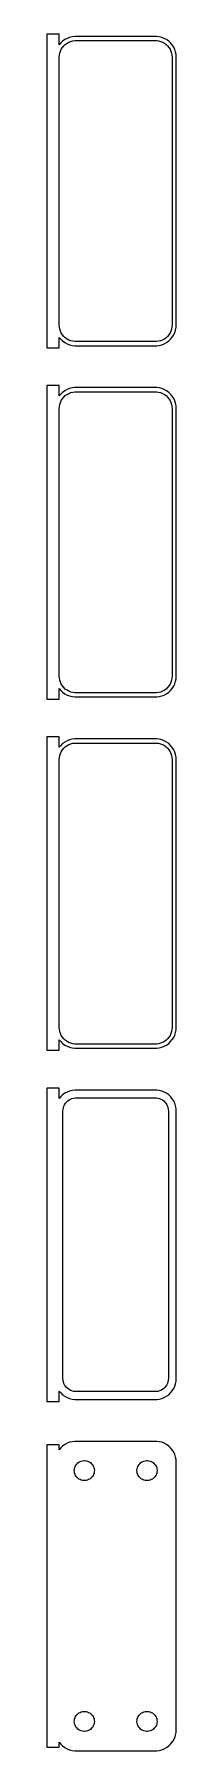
# Model space of a CAD drawing. Header units: metres. Extents: x -16 to 14, y 383 to 793.
import ezdxf

# ---------------------------------------------------------------- set-up
doc = ezdxf.new("R2010")
doc.units = ezdxf.units.M

msp = doc.modelspace()

# ---------------------------------------------------------------- linework, layer by layer
for p, q in [((-13.5, 793.49), (-16.5, 793.49)), ((-16.5, 793.49), (-16.5, 718.51)), ((-13.5, 790.993), (-13.5, 793.49)), ((-11.6289, 792.524), (-12.1791, 792.222)), ((-11.0451, 792.755), (-11.6289, 792.524)), ((-10.4369, 792.911), (-11.0451, 792.755)), ((-9.81395, 792.99), (-10.4369, 792.911)), ((9.81395, 792.99), (-9.81395, 792.99)), ((10.4369, 792.911), (9.81395, 792.99)), ((11.0451, 792.755), (10.4369, 792.911)), ((11.6289, 792.524), (11.0451, 792.755)), ((12.1791, 792.222), (11.6289, 792.524)), ((-13.1448, 791.423), (-13.5, 790.993)), ((-13.5, 788), (-13.4684, 788.501)), ((-13.4684, 788.501), (-13.3743, 788.995)), ((-13.3743, 788.995), (-13.2191, 789.472)), ((-13.2191, 789.472), (-13.0052, 789.927)), ((-12.6871, 791.853), (-13.1448, 791.423)), ((-13.0052, 789.927), (-12.7361, 790.351)), ((-12.7361, 790.351), (-12.4159, 790.738)), ((-12.1791, 792.222), (-12.6871, 791.853)), ((-12.4159, 790.738), (-12.0497, 791.082)), ((-12.0497, 791.082), (-11.6433, 791.377)), ((-11.6433, 791.377), (-11.2031, 791.619)), ((-11.2031, 791.619), (-10.7361, 791.804)), ((-10.7361, 791.804), (-10.2495, 791.929)), ((-10.2495, 791.929), (-9.75116, 791.992)), ((-9.75116, 791.992), (9.75116, 791.992)), ((9.75116, 791.992), (10.2495, 791.929)), ((10.2495, 791.929), (10.7361, 791.804)), ((10.7361, 791.804), (11.2031, 791.619)), ((11.2031, 791.619), (11.6433, 791.377)), ((11.6433, 791.377), (12.0497, 791.082)), ((12.0497, 791.082), (12.4159, 790.738)), ((12.6871, 791.853), (12.1791, 792.222)), ((12.4159, 790.738), (12.7361, 790.351)), ((13.1448, 791.423), (12.6871, 791.853)), ((12.7361, 790.351), (13.0052, 789.927)), ((13.0052, 789.927), (13.2191, 789.472)), ((13.5451, 790.939), (13.1448, 791.423)), ((13.2191, 789.472), (13.3743, 788.995)), ((13.3743, 788.995), (13.4684, 788.501)), ((13.4684, 788.501), (13.5, 788)), ((13.8815, 790.409), (13.5451, 790.939)), ((14.1489, 789.841), (13.8815, 790.409)), ((14.3429, 789.243), (14.1489, 789.841)), ((14.4606, 788.627), (14.3429, 789.243)), ((14.5, 788), (14.4606, 788.627)), ((-13.5, 724), (-13.5, 788)), ((13.5, 788), (13.5, 724)), ((14.5, 724), (14.5, 788)), ((-13.4684, 723.499), (-13.5, 724)), ((-13.3743, 723.005), (-13.4684, 723.499)), ((-13.2191, 722.528), (-13.3743, 723.005)), ((-13.0052, 722.073), (-13.2191, 722.528)), ((13.2191, 722.528), (13.0052, 722.073)), ((13.3743, 723.005), (13.2191, 722.528)), ((13.4684, 723.499), (13.3743, 723.005)), ((13.5, 724), (13.4684, 723.499)), ((14.1489, 722.159), (14.3429, 722.757)), ((14.3429, 722.757), (14.4606, 723.373)), ((14.4606, 723.373), (14.5, 724)), ((-16.5, 718.51), (-13.5, 718.51)), ((-13.5, 721.007), (-13.1448, 720.577)), ((-13.5, 718.51), (-13.5, 721.007)), ((-13.1448, 720.577), (-12.6871, 720.147)), ((-12.7361, 721.649), (-13.0052, 722.073)), ((-12.4159, 721.262), (-12.7361, 721.649)), ((-12.6871, 720.147), (-12.1791, 719.778)), ((-12.0497, 720.918), (-12.4159, 721.262)), ((-12.1791, 719.778), (-11.6289, 719.476)), ((-11.6433, 720.623), (-12.0497, 720.918)), ((-11.2031, 720.381), (-11.6433, 720.623)), ((-11.6289, 719.476), (-11.0451, 719.245)), ((-10.7361, 720.196), (-11.2031, 720.381)), ((-11.0451, 719.245), (-10.4369, 719.089)), ((-10.2495, 720.071), (-10.7361, 720.196)), ((-10.4369, 719.089), (-9.81395, 719.01)), ((-9.75116, 720.008), (-10.2495, 720.071)), ((-9.81395, 719.01), (9.81395, 719.01)), ((9.75116, 720.008), (-9.75116, 720.008)), ((10.2495, 720.071), (9.75116, 720.008)), ((9.81395, 719.01), (10.4369, 719.089)), ((10.7361, 720.196), (10.2495, 720.071)), ((10.4369, 719.089), (11.0451, 719.245)), ((11.2031, 720.381), (10.7361, 720.196)), ((11.0451, 719.245), (11.6289, 719.476)), ((11.6433, 720.623), (11.2031, 720.381)), ((11.6289, 719.476), (12.1791, 719.778)), ((12.0497, 720.918), (11.6433, 720.623)), ((12.4159, 721.262), (12.0497, 720.918)), ((12.1791, 719.778), (12.6871, 720.147)), ((12.7361, 721.649), (12.4159, 721.262)), ((12.6871, 720.147), (13.1448, 720.577)), ((13.0052, 722.073), (12.7361, 721.649)), ((13.1448, 720.577), (13.5451, 721.061)), ((13.5451, 721.061), (13.8815, 721.591)), ((13.8815, 721.591), (14.1489, 722.159)), ((-13.5, 709.49), (-16.5, 709.49)), ((-16.5, 709.49), (-16.5, 634.51)), ((-13.5, 706.993), (-13.5, 709.49)), ((-13.1448, 707.423), (-13.5, 706.993)), ((-12.6871, 707.853), (-13.1448, 707.423)), ((-13.0052, 705.927), (-12.7361, 706.351)), ((-12.7361, 706.351), (-12.4159, 706.738)), ((-12.1791, 708.222), (-12.6871, 707.853)), ((-12.4159, 706.738), (-12.0497, 707.082)), ((-11.6289, 708.524), (-12.1791, 708.222)), ((-12.0497, 707.082), (-11.6433, 707.377)), ((-11.6433, 707.377), (-11.2031, 707.619)), ((-11.0451, 708.755), (-11.6289, 708.524)), ((-11.2031, 707.619), (-10.7361, 707.804)), ((-10.4369, 708.911), (-11.0451, 708.755)), ((-10.7361, 707.804), (-10.2495, 707.929)), ((-9.81395, 708.99), (-10.4369, 708.911)), ((-10.2495, 707.929), (-9.75116, 707.992)), ((9.81395, 708.99), (-9.81395, 708.99)), ((-9.75116, 707.992), (9.75116, 707.992)), ((9.75116, 707.992), (10.2495, 707.929)), ((10.4369, 708.911), (9.81395, 708.99)), ((10.2495, 707.929), (10.7361, 707.804)), ((11.0451, 708.755), (10.4369, 708.911)), ((10.7361, 707.804), (11.2031, 707.619)), ((11.6289, 708.524), (11.0451, 708.755)), ((11.2031, 707.619), (11.6433, 707.377)), ((12.1791, 708.222), (11.6289, 708.524)), ((11.6433, 707.377), (12.0497, 707.082)), ((12.0497, 707.082), (12.4159, 706.738)), ((12.6871, 707.853), (12.1791, 708.222)), ((12.4159, 706.738), (12.7361, 706.351)), ((13.1448, 707.423), (12.6871, 707.853)), ((12.7361, 706.351), (13.0052, 705.927)), ((13.5451, 706.939), (13.1448, 707.423)), ((13.8815, 706.409), (13.5451, 706.939)), ((14.1489, 705.841), (13.8815, 706.409)), ((-13.5, 704), (-13.4684, 704.501)), ((-13.5, 640), (-13.5, 704)), ((-13.4684, 704.501), (-13.3743, 704.995)), ((-13.3743, 704.995), (-13.2191, 705.472)), ((-13.2191, 705.472), (-13.0052, 705.927)), ((13.0052, 705.927), (13.2191, 705.472)), ((13.2191, 705.472), (13.3743, 704.995)), ((13.3743, 704.995), (13.4684, 704.501)), ((13.4684, 704.501), (13.5, 704)), ((13.5, 704), (13.5, 640)), ((14.3429, 705.243), (14.1489, 705.841)), ((14.4606, 704.627), (14.3429, 705.243)), ((14.5, 704), (14.4606, 704.627)), ((14.5, 640), (14.5, 704)), ((-13.4684, 639.499), (-13.5, 640)), ((-13.5, 637.007), (-13.1448, 636.577)), ((-13.5, 634.51), (-13.5, 637.007)), ((-13.3743, 639.005), (-13.4684, 639.499)), ((-13.2191, 638.528), (-13.3743, 639.005)), ((-13.0052, 638.073), (-13.2191, 638.528)), ((-13.1448, 636.577), (-12.6871, 636.147)), ((-12.7361, 637.649), (-13.0052, 638.073)), ((-12.4159, 637.262), (-12.7361, 637.649)), ((-12.0497, 636.918), (-12.4159, 637.262)), ((-11.6433, 636.623), (-12.0497, 636.918)), ((-11.2031, 636.381), (-11.6433, 636.623)), ((-10.7361, 636.196), (-11.2031, 636.381)), ((11.2031, 636.381), (10.7361, 636.196)), ((11.6433, 636.623), (11.2031, 636.381)), ((12.0497, 636.918), (11.6433, 636.623)), ((12.4159, 637.262), (12.0497, 636.918)), ((12.7361, 637.649), (12.4159, 637.262)), ((12.6871, 636.147), (13.1448, 636.577)), ((13.0052, 638.073), (12.7361, 637.649)), ((13.2191, 638.528), (13.0052, 638.073)), ((13.1448, 636.577), (13.5451, 637.061)), ((13.3743, 639.005), (13.2191, 638.528)), ((13.4684, 639.499), (13.3743, 639.005)), ((13.5, 640), (13.4684, 639.499)), ((13.5451, 637.061), (13.8815, 637.591)), ((13.8815, 637.591), (14.1489, 638.159)), ((14.1489, 638.159), (14.3429, 638.757)), ((14.3429, 638.757), (14.4606, 639.373)), ((14.4606, 639.373), (14.5, 640)), ((-16.5, 634.51), (-13.5, 634.51)), ((-12.6871, 636.147), (-12.1791, 635.778)), ((-12.1791, 635.778), (-11.6289, 635.476)), ((-11.6289, 635.476), (-11.0451, 635.245)), ((-11.0451, 635.245), (-10.4369, 635.089)), ((-10.2495, 636.071), (-10.7361, 636.196)), ((-10.4369, 635.089), (-9.81395, 635.01)), ((-9.75116, 636.008), (-10.2495, 636.071)), ((-9.81395, 635.01), (9.81395, 635.01)), ((9.75116, 636.008), (-9.75116, 636.008)), ((10.2495, 636.071), (9.75116, 636.008)), ((9.81395, 635.01), (10.4369, 635.089)), ((10.7361, 636.196), (10.2495, 636.071)), ((10.4369, 635.089), (11.0451, 635.245)), ((11.0451, 635.245), (11.6289, 635.476)), ((11.6289, 635.476), (12.1791, 635.778)), ((12.1791, 635.778), (12.6871, 636.147)), ((-13.5, 625.49), (-16.5, 625.49)), ((-16.5, 625.49), (-16.5, 550.51)), ((-13.5, 622.993), (-13.5, 625.49)), ((-12.1791, 624.222), (-12.6871, 623.853)), ((-11.6289, 624.524), (-12.1791, 624.222)), ((-11.0451, 624.755), (-11.6289, 624.524)), ((-10.4369, 624.911), (-11.0451, 624.755)), ((-9.81395, 624.99), (-10.4369, 624.911)), ((-10.2495, 623.929), (-9.75116, 623.992)), ((9.81395, 624.99), (-9.81395, 624.99)), ((-9.75116, 623.992), (9.75116, 623.992)), ((9.75116, 623.992), (10.2495, 623.929)), ((10.4369, 624.911), (9.81395, 624.99)), ((11.0451, 624.755), (10.4369, 624.911)), ((11.6289, 624.524), (11.0451, 624.755)), ((12.1791, 624.222), (11.6289, 624.524)), ((12.6871, 623.853), (12.1791, 624.222)), ((-13.1448, 623.423), (-13.5, 622.993)), ((-13.5, 620), (-13.4684, 620.501)), ((-13.5, 556), (-13.5, 620)), ((-13.4684, 620.501), (-13.3743, 620.995)), ((-13.3743, 620.995), (-13.2191, 621.472)), ((-13.2191, 621.472), (-13.0052, 621.927)), ((-12.6871, 623.853), (-13.1448, 623.423)), ((-13.0052, 621.927), (-12.7361, 622.351)), ((-12.7361, 622.351), (-12.4159, 622.738)), ((-12.4159, 622.738), (-12.0497, 623.082)), ((-12.0497, 623.082), (-11.6433, 623.377)), ((-11.6433, 623.377), (-11.2031, 623.619)), ((-11.2031, 623.619), (-10.7361, 623.804)), ((-10.7361, 623.804), (-10.2495, 623.929)), ((10.2495, 623.929), (10.7361, 623.804)), ((10.7361, 623.804), (11.2031, 623.619)), ((11.2031, 623.619), (11.6433, 623.377)), ((11.6433, 623.377), (12.0497, 623.082)), ((12.0497, 623.082), (12.4159, 622.738)), ((12.4159, 622.738), (12.7361, 622.351)), ((13.1448, 623.423), (12.6871, 623.853)), ((12.7361, 622.351), (13.0052, 621.927)), ((13.0052, 621.927), (13.2191, 621.472)), ((13.5451, 622.939), (13.1448, 623.423)), ((13.2191, 621.472), (13.3743, 620.995)), ((13.3743, 620.995), (13.4684, 620.501)), ((13.4684, 620.501), (13.5, 620)), ((13.5, 620), (13.5, 556)), ((13.8815, 622.409), (13.5451, 622.939)), ((14.1489, 621.841), (13.8815, 622.409)), ((14.3429, 621.243), (14.1489, 621.841)), ((14.4606, 620.627), (14.3429, 621.243)), ((14.5, 620), (14.4606, 620.627)), ((14.5, 556), (14.5, 620)), ((-13.4684, 555.499), (-13.5, 556)), ((-13.3743, 555.005), (-13.4684, 555.499)), ((-13.2191, 554.528), (-13.3743, 555.005)), ((-13.0052, 554.073), (-13.2191, 554.528)), ((13.2191, 554.528), (13.0052, 554.073)), ((13.3743, 555.005), (13.2191, 554.528)), ((13.4684, 555.499), (13.3743, 555.005)), ((13.5, 556), (13.4684, 555.499)), ((13.8815, 553.591), (14.1489, 554.159)), ((14.1489, 554.159), (14.3429, 554.757)), ((14.3429, 554.757), (14.4606, 555.373)), ((14.4606, 555.373), (14.5, 556)), ((-16.5, 550.51), (-13.5, 550.51)), ((-13.5, 553.007), (-13.1448, 552.577)), ((-13.5, 550.51), (-13.5, 553.007)), ((-13.1448, 552.577), (-12.6871, 552.147)), ((-12.7361, 553.649), (-13.0052, 554.073)), ((-12.4159, 553.262), (-12.7361, 553.649)), ((-12.6871, 552.147), (-12.1791, 551.778)), ((-12.0497, 552.918), (-12.4159, 553.262)), ((-12.1791, 551.778), (-11.6289, 551.476)), ((-11.6433, 552.623), (-12.0497, 552.918)), ((-11.2031, 552.381), (-11.6433, 552.623)), ((-11.6289, 551.476), (-11.0451, 551.245)), ((-10.7361, 552.196), (-11.2031, 552.381)), ((-11.0451, 551.245), (-10.4369, 551.089)), ((-10.2495, 552.071), (-10.7361, 552.196)), ((-10.4369, 551.089), (-9.81395, 551.01)), ((-9.75116, 552.008), (-10.2495, 552.071)), ((-9.81395, 551.01), (9.81395, 551.01)), ((9.75116, 552.008), (-9.75116, 552.008)), ((10.2495, 552.071), (9.75116, 552.008)), ((9.81395, 551.01), (10.4369, 551.089)), ((10.7361, 552.196), (10.2495, 552.071)), ((10.4369, 551.089), (11.0451, 551.245)), ((11.2031, 552.381), (10.7361, 552.196)), ((11.0451, 551.245), (11.6289, 551.476)), ((11.6433, 552.623), (11.2031, 552.381)), ((11.6289, 551.476), (12.1791, 551.778)), ((12.0497, 552.918), (11.6433, 552.623)), ((12.4159, 553.262), (12.0497, 552.918)), ((12.1791, 551.778), (12.6871, 552.147)), ((12.7361, 553.649), (12.4159, 553.262)), ((12.6871, 552.147), (13.1448, 552.577)), ((13.0052, 554.073), (12.7361, 553.649)), ((13.1448, 552.577), (13.5451, 553.061)), ((13.5451, 553.061), (13.8815, 553.591)), ((-13.5, 541.479), (-16.5, 541.479)), ((-16.5, 541.479), (-16.5, 466.521)), ((-13.5, 538.993), (-13.5, 541.479)), ((-13.1448, 539.423), (-13.5, 538.993)), ((-12.6871, 539.853), (-13.1448, 539.423)), ((-12.1791, 540.222), (-12.6871, 539.853)), ((-12.2279, 537.5), (-12.0184, 537.83)), ((-11.6289, 540.524), (-12.1791, 540.222)), ((-12.0184, 537.83), (-11.7692, 538.131)), ((-11.7692, 538.131), (-11.4842, 538.399)), ((-11.0451, 540.755), (-11.6289, 540.524)), ((-11.4842, 538.399), (-11.168, 538.628)), ((-11.168, 538.628), (-10.8254, 538.817)), ((-10.4369, 540.911), (-11.0451, 540.755)), ((-10.8254, 538.817), (-10.4619, 538.961)), ((-10.4619, 538.961), (-10.0833, 539.058)), ((-9.81395, 540.99), (-10.4369, 540.911)), ((-10.0833, 539.058), (-9.69545, 539.107)), ((9.81395, 540.99), (-9.81395, 540.99)), ((-9.69545, 539.107), (9.69545, 539.107)), ((9.69545, 539.107), (10.0833, 539.058)), ((10.4369, 540.911), (9.81395, 540.99)), ((10.0833, 539.058), (10.4619, 538.961)), ((11.0451, 540.755), (10.4369, 540.911)), ((10.4619, 538.961), (10.8254, 538.817)), ((10.8254, 538.817), (11.168, 538.628)), ((11.6289, 540.524), (11.0451, 540.755)), ((11.168, 538.628), (11.4842, 538.399)), ((11.4842, 538.399), (11.7692, 538.131)), ((12.1791, 540.222), (11.6289, 540.524)), ((11.7692, 538.131), (12.0184, 537.83)), ((12.0184, 537.83), (12.2279, 537.5)), ((12.6871, 539.853), (12.1791, 540.222)), ((13.1448, 539.423), (12.6871, 539.853)), ((13.5451, 538.939), (13.1448, 539.423)), ((13.8815, 538.409), (13.5451, 538.939)), ((14.1489, 537.841), (13.8815, 538.409)), ((14.3429, 537.243), (14.1489, 537.841)), ((-12.6129, 536), (-12.5884, 536.39)), ((-12.6129, 472), (-12.6129, 536)), ((-12.5884, 536.39), (-12.5151, 536.774)), ((-12.5151, 536.774), (-12.3943, 537.146)), ((-12.3943, 537.146), (-12.2279, 537.5)), ((12.2279, 537.5), (12.3943, 537.146)), ((12.3943, 537.146), (12.5151, 536.774)), ((12.5151, 536.774), (12.5884, 536.39)), ((12.5884, 536.39), (12.6129, 536)), ((12.6129, 536), (12.6129, 472)), ((14.4606, 536.627), (14.3429, 537.243)), ((14.5, 536), (14.4606, 536.627)), ((14.5, 472), (14.5, 536)), ((-13.5, 469.007), (-13.1448, 468.577)), ((-13.5, 466.521), (-13.5, 469.007)), ((-13.1448, 468.577), (-12.6871, 468.147)), ((-12.6871, 468.147), (-12.1791, 467.778)), ((-12.5884, 471.61), (-12.6129, 472)), ((-12.5151, 471.226), (-12.5884, 471.61)), ((-12.3943, 470.854), (-12.5151, 471.226)), ((-12.2279, 470.5), (-12.3943, 470.854)), ((-12.0184, 470.17), (-12.2279, 470.5)), ((-11.7692, 469.869), (-12.0184, 470.17)), ((-11.4842, 469.601), (-11.7692, 469.869)), ((-11.168, 469.372), (-11.4842, 469.601)), ((-10.8254, 469.183), (-11.168, 469.372)), ((-10.4619, 469.039), (-10.8254, 469.183)), ((-10.0833, 468.942), (-10.4619, 469.039)), ((-9.69545, 468.893), (-10.0833, 468.942)), ((9.69545, 468.893), (-9.69545, 468.893)), ((10.0833, 468.942), (9.69545, 468.893)), ((10.4619, 469.039), (10.0833, 468.942)), ((10.8254, 469.183), (10.4619, 469.039)), ((11.168, 469.372), (10.8254, 469.183)), ((11.4842, 469.601), (11.168, 469.372)), ((11.7692, 469.869), (11.4842, 469.601)), ((12.0184, 470.17), (11.7692, 469.869)), ((12.2279, 470.5), (12.0184, 470.17)), ((12.1791, 467.778), (12.6871, 468.147)), ((12.3943, 470.854), (12.2279, 470.5)), ((12.5151, 471.226), (12.3943, 470.854)), ((12.5884, 471.61), (12.5151, 471.226)), ((12.6129, 472), (12.5884, 471.61)), ((12.6871, 468.147), (13.1448, 468.577)), ((13.1448, 468.577), (13.5451, 469.061)), ((13.5451, 469.061), (13.8815, 469.591)), ((13.8815, 469.591), (14.1489, 470.159)), ((14.1489, 470.159), (14.3429, 470.757)), ((14.3429, 470.757), (14.4606, 471.373)), ((14.4606, 471.373), (14.5, 472)), ((-16.5, 466.521), (-13.5, 466.521)), ((-12.1791, 467.778), (-11.6289, 467.476)), ((-11.6289, 467.476), (-11.0451, 467.245)), ((-11.0451, 467.245), (-10.4369, 467.089)), ((-10.4369, 467.089), (-9.81395, 467.01)), ((-9.81395, 467.01), (9.81395, 467.01)), ((9.81395, 467.01), (10.4369, 467.089)), ((10.4369, 467.089), (11.0451, 467.245)), ((11.0451, 467.245), (11.6289, 467.476)), ((11.6289, 467.476), (12.1791, 467.778)), ((-13.5, 456.153), (-16.5, 456.153)), ((-16.5, 456.153), (-16.5, 383.847)), ((-13.5, 454.993), (-13.5, 456.153)), ((-12.6871, 455.853), (-13.1448, 455.423)), ((-12.1791, 456.222), (-12.6871, 455.853)), ((-11.6289, 456.524), (-12.1791, 456.222)), ((-11.0451, 456.755), (-11.6289, 456.524)), ((-10.4369, 456.911), (-11.0451, 456.755)), ((-9.81395, 456.99), (-10.4369, 456.911)), ((9.81395, 456.99), (-9.81395, 456.99)), ((10.4369, 456.911), (9.81395, 456.99)), ((11.0451, 456.755), (10.4369, 456.911)), ((11.6289, 456.524), (11.0451, 456.755)), ((12.1791, 456.222), (11.6289, 456.524)), ((12.6871, 455.853), (12.1791, 456.222)), ((13.1448, 455.423), (12.6871, 455.853)), ((-13.1448, 455.423), (-13.5, 454.993)), ((-9.44164, 451.411), (-9.24951, 451.643)), ((-9.24951, 451.643), (-9.02982, 451.849)), ((-9.02982, 451.849), (-8.78598, 452.026)), ((-8.78598, 452.026), (-8.52187, 452.172)), ((-8.52187, 452.172), (-8.24164, 452.283)), ((-8.24164, 452.283), (-7.94971, 452.357)), ((-7.94971, 452.357), (-7.6507, 452.395)), ((-7.6507, 452.395), (-7.34929, 452.395)), ((-7.34929, 452.395), (-7.05028, 452.357)), ((-7.05028, 452.357), (-6.75835, 452.283)), ((-6.75835, 452.283), (-6.47812, 452.172)), ((-6.47812, 452.172), (-6.214, 452.026)), ((-6.214, 452.026), (-5.97017, 451.849)), ((-5.97017, 451.849), (-5.75047, 451.643)), ((-5.75047, 451.643), (-5.55835, 451.411)), ((5.55835, 451.411), (5.75047, 451.643)), ((5.75047, 451.643), (5.97017, 451.849)), ((5.97017, 451.849), (6.214, 452.026)), ((6.214, 452.026), (6.47812, 452.172)), ((6.47812, 452.172), (6.75835, 452.283)), ((6.75835, 452.283), (7.05028, 452.357)), ((7.05028, 452.357), (7.34929, 452.395)), ((7.34929, 452.395), (7.6507, 452.395)), ((7.6507, 452.395), (7.94971, 452.357)), ((7.94971, 452.357), (8.24164, 452.283)), ((8.24164, 452.283), (8.52187, 452.172)), ((8.52187, 452.172), (8.78598, 452.026)), ((8.78598, 452.026), (9.02982, 451.849)), ((9.02982, 451.849), (9.24951, 451.643)), ((9.24951, 451.643), (9.44164, 451.411)), ((13.5451, 454.939), (13.1448, 455.423)), ((13.8815, 454.409), (13.5451, 454.939)), ((14.1489, 453.841), (13.8815, 454.409)), ((14.3429, 453.243), (14.1489, 453.841)), ((14.4606, 452.627), (14.3429, 453.243)), ((14.5, 452), (14.4606, 452.627)), ((14.5, 388), (14.5, 452)), ((-9.89999, 450), (-9.88107, 450.301)), ((-9.88107, 449.699), (-9.89999, 450)), ((-9.88107, 450.301), (-9.82458, 450.597)), ((-9.82458, 449.403), (-9.88107, 449.699)), ((-9.82458, 450.597), (-9.73146, 450.883)), ((-9.73146, 449.117), (-9.82458, 449.403)), ((-9.73146, 450.883), (-9.60313, 451.156)), ((-9.60313, 448.844), (-9.73146, 449.117)), ((-9.60313, 451.156), (-9.44164, 451.411)), ((-9.44164, 448.589), (-9.60313, 448.844)), ((-9.24951, 448.357), (-9.44164, 448.589)), ((-9.02982, 448.151), (-9.24951, 448.357)), ((-8.78598, 447.974), (-9.02982, 448.151)), ((-8.52187, 447.828), (-8.78598, 447.974)), ((-8.24164, 447.717), (-8.52187, 447.828)), ((-7.94971, 447.643), (-8.24164, 447.717)), ((-7.6507, 447.605), (-7.94971, 447.643)), ((-7.34929, 447.605), (-7.6507, 447.605)), ((-7.05028, 447.643), (-7.34929, 447.605)), ((-6.75835, 447.717), (-7.05028, 447.643)), ((-6.47812, 447.828), (-6.75835, 447.717)), ((-6.214, 447.974), (-6.47812, 447.828)), ((-5.97017, 448.151), (-6.214, 447.974)), ((-5.75047, 448.357), (-5.97017, 448.151)), ((-5.55835, 448.589), (-5.75047, 448.357)), ((-5.55835, 451.411), (-5.39685, 451.156)), ((-5.39685, 448.844), (-5.55835, 448.589)), ((-5.39685, 451.156), (-5.26852, 450.883)), ((-5.26852, 449.117), (-5.39685, 448.844)), ((-5.26852, 450.883), (-5.1754, 450.597)), ((-5.1754, 449.403), (-5.26852, 449.117)), ((-5.1754, 450.597), (-5.11891, 450.301)), ((-5.11891, 449.699), (-5.1754, 449.403)), ((-5.11891, 450.301), (-5.09999, 450)), ((-5.09999, 450), (-5.11891, 449.699)), ((5.09999, 450), (5.11891, 450.301)), ((5.11891, 449.699), (5.09999, 450)), ((5.11891, 450.301), (5.1754, 450.597)), ((5.1754, 449.403), (5.11891, 449.699)), ((5.1754, 450.597), (5.26852, 450.883)), ((5.26852, 449.117), (5.1754, 449.403)), ((5.26852, 450.883), (5.39685, 451.156)), ((5.39685, 448.844), (5.26852, 449.117)), ((5.39685, 451.156), (5.55835, 451.411)), ((5.55835, 448.589), (5.39685, 448.844)), ((5.75047, 448.357), (5.55835, 448.589)), ((5.97017, 448.151), (5.75047, 448.357)), ((6.214, 447.974), (5.97017, 448.151)), ((6.47812, 447.828), (6.214, 447.974)), ((6.75835, 447.717), (6.47812, 447.828)), ((7.05028, 447.643), (6.75835, 447.717)), ((7.34929, 447.605), (7.05028, 447.643)), ((7.6507, 447.605), (7.34929, 447.605)), ((7.94971, 447.643), (7.6507, 447.605)), ((8.24164, 447.717), (7.94971, 447.643)), ((8.52187, 447.828), (8.24164, 447.717)), ((8.78598, 447.974), (8.52187, 447.828)), ((9.02982, 448.151), (8.78598, 447.974)), ((9.24951, 448.357), (9.02982, 448.151)), ((9.44164, 448.589), (9.24951, 448.357)), ((9.44164, 451.411), (9.60313, 451.156)), ((9.60313, 448.844), (9.44164, 448.589)), ((9.60313, 451.156), (9.73146, 450.883)), ((9.73146, 449.117), (9.60313, 448.844)), ((9.73146, 450.883), (9.82458, 450.597)), ((9.82458, 449.403), (9.73146, 449.117)), ((9.82458, 450.597), (9.88107, 450.301)), ((9.88107, 449.699), (9.82458, 449.403)), ((9.88107, 450.301), (9.89999, 450)), ((9.89999, 450), (9.88107, 449.699)), ((-9.89999, 390), (-9.88107, 390.301)), ((-9.88107, 389.699), (-9.89999, 390)), ((-9.88107, 390.301), (-9.82458, 390.597)), ((-9.82458, 390.597), (-9.73146, 390.883)), ((-9.73146, 390.883), (-9.60313, 391.156)), ((-9.60313, 391.156), (-9.44164, 391.411)), ((-9.44164, 391.411), (-9.24951, 391.643)), ((-9.24951, 391.643), (-9.02982, 391.849)), ((-9.02982, 391.849), (-8.78598, 392.026)), ((-8.78598, 392.026), (-8.52187, 392.172)), ((-8.52187, 392.172), (-8.24164, 392.283)), ((-8.24164, 392.283), (-7.94971, 392.357)), ((-7.94971, 392.357), (-7.6507, 392.395)), ((-7.6507, 392.395), (-7.34929, 392.395)), ((-7.34929, 392.395), (-7.05028, 392.357)), ((-7.05028, 392.357), (-6.75835, 392.283)), ((-6.75835, 392.283), (-6.47812, 392.172)), ((-6.47812, 392.172), (-6.214, 392.026)), ((-6.214, 392.026), (-5.97017, 391.849)), ((-5.97017, 391.849), (-5.75047, 391.643)), ((-5.75047, 391.643), (-5.55835, 391.411)), ((-5.55835, 391.411), (-5.39685, 391.156)), ((-5.39685, 391.156), (-5.26852, 390.883)), ((-5.26852, 390.883), (-5.1754, 390.597)), ((-5.1754, 390.597), (-5.11891, 390.301)), ((-5.11891, 390.301), (-5.09999, 390)), ((-5.09999, 390), (-5.11891, 389.699)), ((5.09999, 390), (5.11891, 390.301)), ((5.11891, 389.699), (5.09999, 390)), ((5.11891, 390.301), (5.1754, 390.597)), ((5.1754, 390.597), (5.26852, 390.883)), ((5.26852, 390.883), (5.39685, 391.156)), ((5.39685, 391.156), (5.55835, 391.411)), ((5.55835, 391.411), (5.75047, 391.643)), ((5.75047, 391.643), (5.97017, 391.849)), ((5.97017, 391.849), (6.214, 392.026)), ((6.214, 392.026), (6.47812, 392.172)), ((6.47812, 392.172), (6.75835, 392.283)), ((6.75835, 392.283), (7.05028, 392.357)), ((7.05028, 392.357), (7.34929, 392.395)), ((7.34929, 392.395), (7.6507, 392.395)), ((7.6507, 392.395), (7.94971, 392.357)), ((7.94971, 392.357), (8.24164, 392.283)), ((8.24164, 392.283), (8.52187, 392.172)), ((8.52187, 392.172), (8.78598, 392.026)), ((8.78598, 392.026), (9.02982, 391.849)), ((9.02982, 391.849), (9.24951, 391.643)), ((9.24951, 391.643), (9.44164, 391.411)), ((9.44164, 391.411), (9.60313, 391.156)), ((9.60313, 391.156), (9.73146, 390.883)), ((9.73146, 390.883), (9.82458, 390.597)), ((9.82458, 390.597), (9.88107, 390.301)), ((9.88107, 390.301), (9.89999, 390)), ((9.89999, 390), (9.88107, 389.699)), ((-9.82458, 389.403), (-9.88107, 389.699)), ((-9.73146, 389.117), (-9.82458, 389.403)), ((-9.60313, 388.844), (-9.73146, 389.117)), ((-9.44164, 388.589), (-9.60313, 388.844)), ((-9.24951, 388.357), (-9.44164, 388.589)), ((-9.02982, 388.151), (-9.24951, 388.357)), ((-8.78598, 387.974), (-9.02982, 388.151)), ((-8.52187, 387.828), (-8.78598, 387.974)), ((-8.24164, 387.717), (-8.52187, 387.828)), ((-7.94971, 387.643), (-8.24164, 387.717)), ((-7.6507, 387.605), (-7.94971, 387.643)), ((-7.34929, 387.605), (-7.6507, 387.605)), ((-7.05028, 387.643), (-7.34929, 387.605)), ((-6.75835, 387.717), (-7.05028, 387.643)), ((-6.47812, 387.828), (-6.75835, 387.717)), ((-6.214, 387.974), (-6.47812, 387.828)), ((-5.97017, 388.151), (-6.214, 387.974)), ((-5.75047, 388.357), (-5.97017, 388.151)), ((-5.55835, 388.589), (-5.75047, 388.357)), ((-5.39685, 388.844), (-5.55835, 388.589)), ((-5.26852, 389.117), (-5.39685, 388.844)), ((-5.1754, 389.403), (-5.26852, 389.117)), ((-5.11891, 389.699), (-5.1754, 389.403)), ((5.1754, 389.403), (5.11891, 389.699)), ((5.26852, 389.117), (5.1754, 389.403)), ((5.39685, 388.844), (5.26852, 389.117)), ((5.55835, 388.589), (5.39685, 388.844)), ((5.75047, 388.357), (5.55835, 388.589)), ((5.97017, 388.151), (5.75047, 388.357)), ((6.214, 387.974), (5.97017, 388.151)), ((6.47812, 387.828), (6.214, 387.974)), ((6.75835, 387.717), (6.47812, 387.828)), ((7.05028, 387.643), (6.75835, 387.717)), ((7.34929, 387.605), (7.05028, 387.643)), ((7.6507, 387.605), (7.34929, 387.605)), ((7.94971, 387.643), (7.6507, 387.605)), ((8.24164, 387.717), (7.94971, 387.643)), ((8.52187, 387.828), (8.24164, 387.717)), ((8.78598, 387.974), (8.52187, 387.828)), ((9.02982, 388.151), (8.78598, 387.974)), ((9.24951, 388.357), (9.02982, 388.151)), ((9.44164, 388.589), (9.24951, 388.357)), ((9.60313, 388.844), (9.44164, 388.589)), ((9.73146, 389.117), (9.60313, 388.844)), ((9.82458, 389.403), (9.73146, 389.117)), ((9.88107, 389.699), (9.82458, 389.403)), ((13.8815, 385.591), (14.1489, 386.159)), ((14.1489, 386.159), (14.3429, 386.757)), ((14.3429, 386.757), (14.4606, 387.373)), ((14.4606, 387.373), (14.5, 388)), ((-16.5, 383.847), (-13.5, 383.847)), ((-13.5, 383.847), (-13.5, 385.007)), ((-13.5, 385.007), (-13.1448, 384.577)), ((-13.1448, 384.577), (-12.6871, 384.147)), ((-12.6871, 384.147), (-12.1791, 383.778)), ((-12.1791, 383.778), (-11.6289, 383.476)), ((-11.6289, 383.476), (-11.0451, 383.245)), ((-11.0451, 383.245), (-10.4369, 383.089)), ((-10.4369, 383.089), (-9.81395, 383.01)), ((-9.81395, 383.01), (9.81395, 383.01)), ((9.81395, 383.01), (10.4369, 383.089)), ((10.4369, 383.089), (11.0451, 383.245)), ((11.0451, 383.245), (11.6289, 383.476)), ((11.6289, 383.476), (12.1791, 383.778)), ((12.1791, 383.778), (12.6871, 384.147)), ((12.6871, 384.147), (13.1448, 384.577)), ((13.1448, 384.577), (13.5451, 385.061)), ((13.5451, 385.061), (13.8815, 385.591))]:
    msp.add_line(p, q)

doc.saveas('drawing.dxf')
